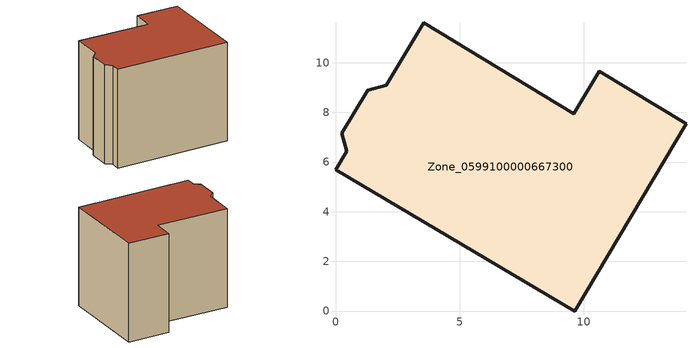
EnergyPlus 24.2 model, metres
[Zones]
Zone_0599100000667300
 floor ground (C_G): 0.26,7.16 1.3,8.89 2.04,9.1 3.55,11.6 9.59,7.95 10.62,9.65 14.12,7.54 9.63,0 0,5.69 0.46,6.44 z3.2
 wall outside (C_F): 9.63,0 14.12,7.54 10.62,9.65 9.59,7.95 3.55,11.6 2.04,9.1 1.3,8.89 0.26,7.16 0.46,6.44 0,5.69 9.63,0 z3.2:12.8
 roof outside (C_R): 1.3,8.89 0.26,7.16 0.46,6.44 0,5.69 9.63,0 14.12,7.54 10.62,9.65 9.59,7.95 3.55,11.6 2.04,9.1 z12.8
[BUILDING]
Pand.0599100000667300: North Axis=0; Terrain=City; Loads Convergence Tolerance Value=0.04; Temperature Convergence Tolerance Value=0.4; Solar Distribution=FullExterior; Maximum Number of Warmup Days=25; Minimum Number of Warmup Days=1
[Site:Location]
Rotterdam.The.Hague.AP_ZH_NLD Design_Conditions: Latitude=51.96; Longitude=4.45; Time Zone=1; Elevation=-4.5
[SITE:GROUNDTEMPERATURE:BUILDINGSURFACE]
18, 18, 18, 18, 18, 18, 18, 18, 18, 18, 18, 18
[MATERIAL] Thermal Absorptance=0.9; Solar Absorptance=0.7; Visible Absorptance=0.7
Name | Roughness | Thickness | Conductivity | Density | Specific Heat
G.TC.1946 | MediumSmooth | 0.15 | 1 | 540 | 1210
F.TC.1946 | Rough | 0.3 | 0.857143 | 1920 | 840
R.TC.1946 | MediumRough | 0.2 | 0.909091 | 1500 | 1000
[CONSTRUCTION]
C_G: G.TC.1946
C_F: F.TC.1946
C_R: R.TC.1946
[ZONE]
Zone_0599100000667300: Type=1; Multiplier=1; Ceiling Height=Autocalculate; Volume=Autocalculate; Floor Area=autocalculate; Part of Total Floor Area=Yes
[ZONEINFILTRATION:DESIGNFLOWRATE]
Infil_Zone_0599100000667300: Zone or ZoneList or Space or SpaceList=Zone_0599100000667300; Schedule=AlwaysOn; Design Flow Rate Calculation Method=Flow/Area; Flow Rate per Floor Area=0.003; Constant Term Coefficient=1; Temperature Term Coefficient=0; Velocity Term Coefficient=0; Velocity Squared Term Coefficient=0
[HVACTEMPLATE:ZONE:IDEALLOADSAIRSYSTEM]
Zone_0599100000667300: Maximum Heating Supply Air Temperature=50; Minimum Cooling Supply Air Temperature=13; Maximum Heating Supply Air Humidity Ratio=0.0156; Minimum Cooling Supply Air Humidity Ratio=0.0077; Heating Limit=NoLimit; Cooling Limit=NoLimit; Dehumidification Control Type=ConstantSensibleHeatRatio; Cooling Sensible Heat Ratio=0.7; Dehumidification Setpoint=60; Humidification Control Type=None; Humidification Setpoint=30; Outdoor Air Method=None; Outdoor Air Flow Rate per Person=0.00944; Outdoor Air Flow Rate per Zone Floor Area=0; Outdoor Air Flow Rate per Zone=0; Demand Controlled Ventilation Type=None; Outdoor Air Economizer Type=NoEconomizer; Heat Recovery Type=None; Sensible Heat Recovery Effectiveness=0.7; Latent Heat Recovery Effectiveness=0.65
[ZONECONTROL:THERMOSTAT]
ThermostatControl_Zone_0599100000667300: Zone or ZoneList=Zone_0599100000667300; Control Type Schedule=DualSetpointControlType; Control 1=Thermostat_Zone_0599100000667300; Temperature Difference Between Cutout And Setpoint=0
[THERMOSTATSETPOINT:DUALSETPOINT]
Thermostat_Zone_0599100000667300: Heating Setpoint Temperature Schedule=HeatingSetpoint_Zone_0599100000667300; Cooling Setpoint Temperature Schedule=CoolingSetpoint_Zone_0599100000667300
[SCHEDULE:COMPACT]
HeatingSetpoint_Zone_0599100000667300: Through: 12/31, For: AllDays, Until: 24:00, 21
CoolingSetpoint_Zone_0599100000667300: Through: 12/31, For: AllDays, Until: 24:00, 24
DualSetpointControlType: Through: 12/31, For: AllDays, Until: 24:00, 4
AlwaysOn: Through: 12/31, For: AllDays, Until: 24:00, 1
